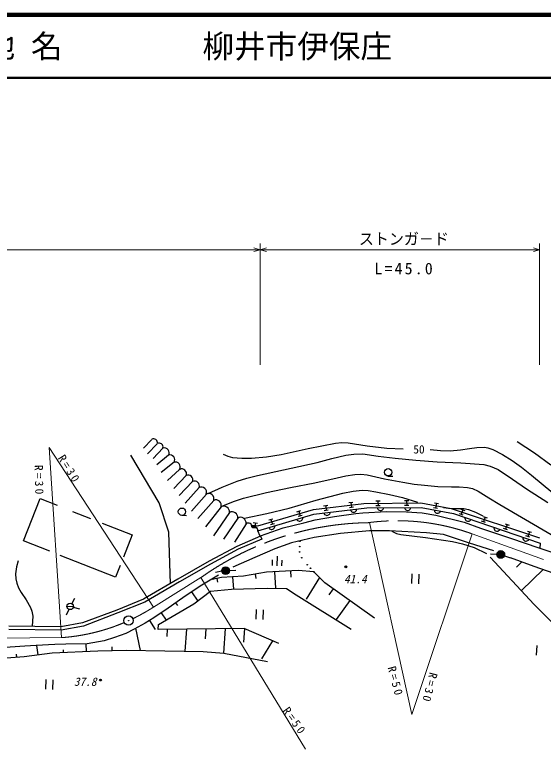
# Model space of a CAD drawing. Units: millimetres, scale not verified. Extents: x 40000 to 680000, y 20000 to 380000.
# Drawn here: x 375308 to 458977, y 263840 to 380000 of the extents above; entities that cross this region are included whole.
import ezdxf
from ezdxf.enums import TextEntityAlignment as Align

# ---------------------------------------------------------------- set-up
doc = ezdxf.new("R2010")
doc.units = ezdxf.units.MM
doc.header["$LTSCALE"] = 1000
doc.linetypes.add('CHAIN', pattern=[18.5, 12, -1.5, 3.5, -1.5])
for name, color, linetype, lineweight in [('M-BGD', 7, 'Continuous', 25), ('M-BMK', 2, 'CHAIN', 13), ('M-BMK-SRVR', 3, 'Continuous', 25), ('M-STR-HTXT', 7, 'Continuous', 13), ('M-TTL', 2, 'Continuous', 140), ('M-TTL-LINE', 7, 'Continuous', 50)]:
    doc.layers.add(name, color=color, linetype=linetype, lineweight=lineweight)
doc.layers.add('M-TTL-TXT', color=7, linetype='Continuous')
doc.styles.add('ＭＳ ゴシック', font='')
doc.styles.get('ＭＳ ゴシック').set_extended_font_data('MS Gothic')

msp = doc.modelspace()

# ---------------------------------------------------------------- linework, layer by layer
at = {"layer": 'M-BGD'}
for p, q in [((396995, 312851), (395679, 311479)), ((454860, 312510), (457561, 310700)), ((397884, 312167), (396320, 310568)), ((398773, 311483), (397207, 309849)), ((417494, 310438), (421767, 311389)), ((421767, 311389), (426097, 312247)), ((426097, 312247), (427091, 312332)), ((427091, 312332), (428108, 312303)), ((428108, 312303), (431120, 311840)), ((431120, 311840), (434221, 311478)), ((434221, 311478), (436801, 311340)), ((445865, 311187), (447270, 311402)), ((447270, 311402), (448429, 311568)), ((448429, 311568), (449653, 311607)), ((449653, 311607), (450215, 311515)), ((450215, 311515), (450978, 311244)), ((398159, 302816), (393668, 310370)), ((399655, 310357), (397809, 308804)), ((408280, 310484), (409036, 310179)), ((409036, 310179), (409782, 309990)), ((415174, 310092), (417494, 310438)), ((425508, 309843), (427709, 310351)), ((427709, 310351), (428996, 310504)), ((428996, 310504), (430417, 310543)), ((430417, 310543), (432838, 310181)), ((432838, 310181), (435518, 309891)), ((441088, 311230), (442707, 311081)), ((442707, 311081), (444245, 311054)), ((444245, 311054), (445865, 311187)), ((450978, 311244), (452504, 310453)), ((452504, 310453), (454072, 309521)), ((457561, 310700), (460179, 308815)), ((400536, 309231), (398474, 307617)), ((409782, 309990), (411275, 309861)), ((411275, 309861), (412811, 309859)), ((412811, 309859), (415174, 310092)), ((413720, 307126), (423165, 309191)), ((423165, 309191), (425508, 309843)), ((435518, 309891), (438800, 309535)), ((438800, 309535), (442160, 309274)), ((442160, 309274), (445921, 309132)), ((445921, 309132), (449546, 308878)), ((454072, 309521), (455518, 308474)), ((401417, 308105), (399493, 306346)), ((449546, 308878), (450540, 308589)), ((450540, 308589), (451836, 308058)), ((451836, 308058), (454125, 306580)), ((455518, 308474), (457094, 307193)), ((402442, 307143), (400493, 305068)), ((410509, 306221), (412057, 306716)), ((412057, 306716), (413720, 307126)), ((422793, 305977), (426371, 306774)), ((426371, 306774), (427726, 307104)), ((427726, 307104), (429134, 307317)), ((429134, 307317), (430103, 307336)), ((430103, 307336), (431116, 307238)), ((431116, 307238), (433842, 306617)), ((434390, 307050), (435151, 307017)), ((457094, 307193), (460477, 304393)), ((403466, 306181), (401368, 303947)), ((408161, 305287), (410509, 306221)), ((418941, 305234), (422793, 305977)), ((433842, 306617), (436725, 306089)), ((436725, 306089), (438525, 305767)), ((438525, 305767), (440185, 305582)), ((440185, 305582), (442281, 305401)), ((454125, 306580), (456327, 305030)), ((404491, 305219), (402279, 302779)), ((405937, 304285), (408161, 305287)), ((411527, 303574), (415165, 304442)), ((415165, 304442), (418941, 305234)), ((427266, 304332), (428864, 304657)), ((428864, 304657), (430311, 304838)), ((430311, 304838), (431270, 304778)), ((431270, 304778), (432460, 304578)), ((432460, 304578), (434653, 304156)), ((442281, 305401), (444456, 305318)), ((444456, 305318), (445680, 305341)), ((445680, 305341), (446969, 305253)), ((446969, 305253), (447757, 305054)), ((447757, 305054), (448664, 304682)), ((448664, 304682), (450351, 303581)), ((456327, 305030), (459702, 302852)), ((376709, 296786), (379336, 303477)), ((379336, 303477), (382015, 302425)), ((405649, 304206), (403279, 301497)), ((406807, 303193), (404293, 300319)), ((409921, 303032), (411527, 303574)), ((418740, 301996), (423035, 303230)), ((423035, 303230), (427266, 304332)), ((434653, 304156), (436672, 303661)), ((436672, 303661), (439083, 302915)), ((437020, 303179), (437670, 303185)), ((437345, 303182), (437352, 302369)), ((450351, 303581), (452092, 302567)), ((399715, 298162), (398159, 302816)), ((407965, 302180), (405509, 298995)), ((408229, 302336), (409921, 303032)), ((422588, 301759), (430548, 302718)), ((422633, 301000), (431063, 302023)), ((424207, 302364), (424852, 302441)), ((424529, 302402), (424627, 301596)), ((428187, 302843), (428832, 302921)), ((428929, 302114), (428284, 302036)), ((428509, 302882), (428607, 302075)), ((430548, 302718), (439615, 302795)), ((431063, 302023), (439663, 302060)), ((432486, 303141), (433136, 303146)), ((433143, 302334), (432493, 302328)), ((432705, 302030), (432746, 301908)), ((432811, 303144), (432818, 302331)), ((433681, 301912), (433721, 302035)), ((437005, 302049), (437047, 301927)), ((437677, 302372), (437027, 302367)), ((437981, 301931), (438021, 302053)), ((439615, 302795), (444366, 301911)), ((439663, 302060), (444764, 301117)), ((441745, 302812), (442384, 302693)), ((442065, 302752), (441916, 301954)), ((443180, 302084), (444391, 301941)), ((452092, 302567), (460200, 297791)), ((384481, 301457), (387320, 300342)), ((409287, 301285), (406791, 297598)), ((411662, 300372), (415239, 301139)), ((413771, 298379), (422633, 301000)), ((413785, 299166), (422588, 301759)), ((415239, 301139), (418740, 301996)), ((419961, 301409), (420584, 301593)), ((420272, 301501), (420502, 300721)), ((424236, 301195), (424291, 301079)), ((424291, 301079), (424364, 300985)), ((424949, 301635), (424304, 301557)), ((424364, 300985), (424477, 300897)), ((424477, 300897), (424585, 300848)), ((424873, 300842), (424989, 300897)), ((424989, 300897), (425082, 300970)), ((425082, 300970), (425171, 301083)), ((425171, 301083), (425219, 301191)), ((425219, 301191), (425245, 301317)), ((425935, 300636), (429286, 301134)), ((428451, 301706), (428506, 301590)), ((428506, 301590), (428579, 301497)), ((428579, 301497), (428692, 301408)), ((428692, 301408), (428800, 301360)), ((428800, 301360), (428926, 301334)), ((428926, 301334), (429087, 301354)), ((429087, 301354), (429204, 301409)), ((429204, 301409), (429297, 301482)), ((429286, 301134), (430397, 301242)), ((429297, 301482), (429386, 301595)), ((429386, 301595), (429434, 301703)), ((429434, 301703), (429460, 301829)), ((430397, 301242), (434165, 301434)), ((432746, 301908), (432808, 301807)), ((432808, 301807), (432910, 301706)), ((432910, 301706), (433011, 301646)), ((433011, 301646), (433134, 301605)), ((433134, 301605), (433296, 301606)), ((433296, 301606), (433418, 301647)), ((433418, 301647), (433519, 301709)), ((433519, 301709), (433620, 301811)), ((433620, 301811), (433681, 301912)), ((434165, 301434), (437328, 301410)), ((437047, 301927), (437108, 301825)), ((437108, 301825), (437210, 301724)), ((437210, 301724), (437312, 301664)), ((437312, 301664), (437434, 301624)), ((437328, 301410), (439810, 301237)), ((437434, 301624), (437596, 301624)), ((437596, 301624), (437718, 301666)), ((437718, 301666), (437819, 301727)), ((437819, 301727), (437921, 301829)), ((437921, 301829), (437981, 301931)), ((439810, 301237), (441961, 300858)), ((442236, 301894), (441597, 302013)), ((441714, 301681), (441732, 301553)), ((441732, 301553), (441774, 301442)), ((441774, 301442), (441855, 301324)), ((441855, 301324), (441944, 301246)), ((441944, 301246), (442056, 301184)), ((441961, 300858), (446471, 299758)), ((442056, 301184), (442216, 301154)), ((442216, 301154), (442343, 301172)), ((442343, 301172), (442454, 301213)), ((442454, 301213), (442573, 301295)), ((442573, 301295), (442651, 301383)), ((442651, 301383), (442713, 301496)), ((444366, 301911), (458398, 297290)), ((444391, 301941), (445585, 301914)), ((444764, 301117), (458498, 296411)), ((445585, 301914), (446398, 301898)), ((446302, 300846), (445685, 301049)), ((445939, 301821), (446556, 301618)), ((446247, 301720), (445993, 300948)), ((446398, 301898), (447114, 301772)), ((447114, 301772), (448228, 301360)), ((448228, 301360), (449193, 300883)), ((449193, 300883), (449420, 300748)), ((401742, 300844), (402503, 300811)), ((410609, 300390), (408372, 297085)), ((415559, 300112), (416183, 300296)), ((415871, 300204), (416100, 299425)), ((419931, 300201), (420004, 300096)), ((420004, 300096), (420091, 300016)), ((420091, 300016), (420218, 299947)), ((420814, 300813), (420190, 300629)), ((420218, 299947), (420332, 299917)), ((420332, 299917), (420461, 299913)), ((420461, 299913), (420616, 299959)), ((420616, 299959), (420722, 300033)), ((420722, 300033), (420802, 300120)), ((420802, 300120), (420870, 300246)), ((420870, 300246), (420900, 300361)), ((420900, 300361), (420905, 300489)), ((421071, 299672), (422882, 300103)), ((422882, 300103), (425935, 300636)), ((424585, 300848), (424711, 300823)), ((424711, 300823), (424873, 300842)), ((446471, 299758), (449018, 298809)), ((446573, 300497), (446572, 300369)), ((446572, 300369), (446596, 300253)), ((446596, 300253), (446660, 300124)), ((446660, 300124), (446736, 300033)), ((446736, 300033), (446838, 299955)), ((446838, 299955), (446992, 299902)), ((446992, 299902), (447120, 299901)), ((447120, 299901), (447236, 299926)), ((447236, 299926), (447365, 299989)), ((447365, 299989), (447456, 300066)), ((447456, 300066), (447533, 300168)), ((449810, 299691), (449193, 299894)), ((449447, 300666), (450064, 300463)), ((449755, 300564), (449501, 299792)), ((389162, 299618), (393895, 297759)), ((411931, 299494), (410082, 296610)), ((412893, 299297), (413785, 299166)), ((413602, 298782), (412958, 298877)), ((413076, 299681), (413720, 299586)), ((413398, 299633), (413280, 298829)), ((414235, 297575), (417808, 298882)), ((415499, 298891), (415573, 298785)), ((415573, 298785), (415660, 298705)), ((415660, 298705), (415786, 298637)), ((415786, 298637), (415901, 298607)), ((416412, 299516), (415789, 299333)), ((415901, 298607), (416029, 298602)), ((416029, 298602), (416185, 298649)), ((416185, 298649), (416291, 298722)), ((416291, 298722), (416371, 298809)), ((416371, 298809), (416439, 298936)), ((416439, 298936), (416469, 299050)), ((416469, 299050), (416473, 299179)), ((417808, 298882), (421071, 299672)), ((449018, 298809), (453763, 297235)), ((451151, 298928), (451149, 298800)), ((451149, 298800), (451174, 298684)), ((451174, 298684), (451237, 298555)), ((451237, 298555), (451314, 298465)), ((452034, 298497), (452111, 298599)), ((453318, 298535), (452700, 298739)), ((452955, 299511), (453572, 299307)), ((453263, 299409), (453009, 298637)), ((393895, 297759), (392508, 294227)), ((399984, 290006), (399715, 298162)), ((414204, 297536), (410470, 295926)), ((414152, 297544), (413771, 298379)), ((414204, 297536), (414405, 297070)), ((426856, 297982), (422722, 297329)), ((431463, 298393), (426856, 297982)), ((434614, 298369), (431463, 298393)), ((440463, 298064), (434614, 298369)), ((435002, 298325), (435741, 297979)), ((435741, 297979), (436402, 297788)), ((436402, 297788), (440349, 297313)), ((443174, 297782), (440463, 298064)), ((447304, 296421), (443174, 297782)), ((451314, 298465), (451416, 298387)), ((451416, 298387), (451570, 298334)), ((451570, 298334), (451698, 298333)), ((451698, 298333), (451814, 298358)), ((451814, 298358), (451943, 298421)), ((451943, 298421), (452034, 298497)), ((456826, 297380), (456208, 297584)), ((456463, 298355), (457080, 298152)), ((456771, 298254), (456517, 297482)), ((380863, 295155), (376709, 296786)), ((414405, 297070), (410690, 295468)), ((419146, 296487), (416479, 295522)), ((422722, 297329), (419146, 296487)), ((440349, 297313), (444581, 296689)), ((444581, 296689), (446177, 296324)), ((446177, 296324), (448055, 295757)), ((451138, 295202), (447304, 296421)), ((453763, 297235), (458277, 295715)), ((455729, 297360), (455728, 297231)), ((455728, 297231), (455752, 297116)), ((455752, 297116), (455815, 296987)), ((455815, 296987), (455892, 296896)), ((455892, 296896), (455994, 296818)), ((455994, 296818), (456148, 296765)), ((456148, 296765), (456276, 296764)), ((456276, 296764), (456392, 296789)), ((456392, 296789), (456521, 296852)), ((456521, 296852), (456611, 296929)), ((456611, 296929), (456689, 297031)), ((458498, 296411), (458409, 295669)), ((410470, 295926), (406072, 293586)), ((410690, 295468), (406318, 293141)), ((416479, 295522), (413296, 294165)), ((448055, 295757), (449986, 294803)), ((458277, 295715), (464261, 293645)), ((391268, 291069), (382513, 294507)), ((413296, 294165), (409858, 292653)), ((416861, 294386), (416796, 292864)), ((450590, 294214), (457548, 286749)), ((451629, 294658), (450614, 294688)), ((452815, 294442), (453776, 294113)), ((457517, 292745), (453774, 294122)), ((375871, 293654), (375608, 292672)), ((391985, 292895), (391268, 291069)), ((406072, 293586), (401148, 290762)), ((406318, 293141), (401402, 290323)), ((416074, 293809), (416035, 292896)), ((417596, 293744), (417557, 292831)), ((455546, 293427), (454722, 292626)), ((466372, 289685), (457517, 292745)), ((375608, 292672), (375455, 291608)), ((375455, 291608), (375484, 290791)), ((408078, 291982), (407080, 291794)), ((409286, 292116), (410301, 292152)), ((415158, 291829), (411529, 291233)), ((420202, 292139), (415158, 291829)), ((416419, 291907), (416578, 289323)), ((418941, 292062), (419002, 291069)), ((422668, 291883), (420202, 292139)), ((424396, 290158), (422668, 291883)), ((438189, 291598), (438124, 290076)), ((458937, 292254), (455516, 288930)), ((375484, 290791), (375626, 290111)), ((401148, 290762), (395703, 287582)), ((407548, 291392), (404680, 289640)), ((408066, 291006), (406551, 290695)), ((407309, 290851), (407425, 290282)), ((411529, 291233), (408066, 291006)), ((409798, 291120), (409927, 289148)), ((413344, 291531), (413454, 290858)), ((423532, 291021), (421425, 287574)), ((439281, 290026), (439346, 291548)), ((375626, 290111), (375924, 289360)), ((375924, 289360), (376327, 288647)), ((401402, 290323), (395927, 287125)), ((404680, 289640), (401940, 287816)), ((409638, 289137), (415277, 289346)), ((415277, 289346), (418353, 289290)), ((418353, 289290), (419885, 288249)), ((432265, 284566), (424396, 290158)), ((376327, 288647), (377144, 287469)), ((403310, 288728), (404272, 287282)), ((403684, 286839), (406321, 288828)), ((406321, 288828), (409638, 289137)), ((419885, 288249), (428588, 282847)), ((425708, 289226), (425029, 288270)), ((377144, 287469), (377830, 286282)), ((384342, 286869), (384845, 287751)), ((395703, 287582), (391458, 285867)), ((395927, 287125), (391643, 285395)), ((401940, 287816), (399613, 286178)), ((400777, 286997), (401055, 286602)), ((428331, 287362), (426183, 284340)), ((377830, 286282), (378029, 285704)), ((383876, 285967), (383447, 285047)), ((383583, 286449), (384598, 286406)), ((384582, 286299), (385564, 286041)), ((391458, 285867), (386062, 283823)), ((399613, 286178), (397333, 284622)), ((398063, 283551), (403684, 286839)), ((413546, 285955), (413481, 284433)), ((414638, 284383), (414703, 285905)), ((457548, 286749), (468115, 276104)), ((378029, 285704), (378167, 284898)), ((378167, 284898), (378065, 283325)), ((391643, 285395), (386197, 283331)), ((397333, 284622), (395978, 283812)), ((398473, 285400), (399258, 284250)), ((386062, 283823), (382623, 283211)), ((395978, 283812), (394236, 282862)), ((396655, 284217), (397521, 282771)), ((398031, 282801), (398063, 283551)), ((382665, 282703), (374396, 282788)), ((382623, 283211), (374402, 283296)), ((386197, 283331), (382665, 282703)), ((394236, 282862), (392887, 282173)), ((394432, 282992), (395190, 279459)), ((411653, 282964), (398031, 282801)), ((399457, 282818), (399373, 281660)), ((402510, 282855), (402258, 279358)), ((405563, 282891), (405448, 281296)), ((408616, 282928), (408337, 279056)), ((411668, 282957), (411512, 280789)), ((417121, 280596), (411653, 282964)), ((391122, 281519), (389453, 281000)), ((392887, 282173), (391122, 281519)), ((376905, 280130), (373039, 279878)), ((378723, 280243), (376905, 280130)), ((381665, 280412), (378723, 280243)), ((379027, 278787), (378836, 280249)), ((383421, 280459), (381665, 280412)), ((386758, 280525), (383421, 280459)), ((386668, 279316), (386615, 280522)), ((389453, 281000), (386758, 280525)), ((390739, 279443), (390727, 280038)), ((416121, 280977), (414397, 278156)), ((457925, 280243), (457860, 278721)), ((375626, 278415), (375592, 278902)), ((376798, 278497), (381255, 279078)), ((381255, 279078), (388473, 279396)), ((383060, 279157), (383043, 279544)), ((388473, 279396), (393005, 279491)), ((393005, 279491), (405121, 279317)), ((405121, 279317), (408431, 279052)), ((408431, 279052), (415326, 277703)), ((372111, 278168), (376798, 278497)), ((380240, 274861), (380175, 273339)), ((381331, 273290), (381396, 274812))]:
    msp.add_line(p, q, dxfattribs=at)
for centre, radius in [((434422, 307642), 579), ((401781, 301414), 579), ((420444, 296752), 50.8), ((420408, 295053), 50.8), ((420429, 295890), 50.8), ((452247, 294647), 609), ((452247, 294647), 536), ((452247, 294647), 463), ((420744, 294139), 50.8), ((452247, 294647), 390), ((452247, 294647), 317), ((452247, 294647), 244), ((452247, 294647), 171), ((452247, 294647), 97.5), ((452247, 294647), 24.4), ((421616, 293034), 50.8), ((427725, 292712), 152), ((427725, 292712), 91.4), ((427725, 292712), 30.5), ((408687, 292086), 609), ((408687, 292086), 536), ((408687, 292086), 463), ((408687, 292086), 390), ((408687, 292086), 317), ((408687, 292086), 244), ((408687, 292086), 171), ((408687, 292086), 97.5), ((408687, 292086), 24.4), ((422132, 292473), 50.8), ((422679, 291893), 50.8), ((384087, 286439), 508), ((388910, 274795), 152), ((388910, 274795), 91.4), ((388910, 274795), 30.5)]:
    msp.add_circle(centre, radius, dxfattribs=at)
for centre, radius, start, end in [((397303, 312329), 608, 345.03845, 119.79877), ((398186, 311642), 608, 345.03845, 119.79877), ((398989, 310729), 774, 330.67548, 105.43579), ((399862, 309624), 774, 330.67548, 105.43579), ((400740, 308493), 774, 330.67548, 105.43579), ((401736, 307416), 761, 339.42108, 114.1814), ((402760, 306448), 761, 339.42108, 114.1814), ((403783, 305481), 761, 339.42108, 114.1814), ((404843, 304469), 837, 341.97247, 115.68176), ((406007, 303455), 837, 341.97247, 115.68176), ((407171, 302441), 837, 341.97247, 115.68176), ((408416, 301419), 881, 350.96844, 120.81567), ((409737, 300518), 881, 350.96844, 120.81567), ((411052, 299642), 881, 350.96844, 120.81567), ((412282, 299033), 583, 351.39813, 126.15839), ((413192, 298457), 583, 351.39813, 126.15839)]:
    msp.add_arc(centre, radius, start, end, dxfattribs=at)
at = {"layer": 'M-BMK'}
for p, q in [((447711, 297893), (465906, 291423)), ((397262, 286323), (404756, 290984)), ((382711, 281510), (359224, 281230))]:
    msp.add_line(p, q, dxfattribs=at)
for centre, radius, start, end in [((435871, 265212), 34771, 70.08337, 97.2879), ((432028, 252640), 47044, 90.69748, 125.43051), ((380561, 312373), 30951, 295.76453, 302.63562), ((380561, 312373), 30950, 273.966, 292.94409)]:
    msp.add_arc(centre, radius, start, end, dxfattribs=at)
at = {"layer": 'M-BMK-SRVR'}
for radius in [746, 22.5]:
    msp.add_circle((393334, 284193), radius, dxfattribs=at)
at = {"layer": 'M-STR-HTXT'}
for p, q in [((327042, 342825), (414152, 342825)), ((414152, 343825), (414152, 324639)), ((414152, 342825), (458398, 342825)), ((458398, 343825), (458398, 324639)), ((397262, 286323), (380788, 311588)), ((380788, 311588), (382711, 281511)), ((431456, 299692), (438170, 269342)), ((438170, 269342), (447711, 297893)), ((404756, 290984), (421319, 263840))]:
    msp.add_line(p, q, dxfattribs=at)
for points in [[(413152, 343113), (414152, 342825), (413152, 342540)], [(415152, 342538), (414152, 342825), (415152, 343110)], [(457398, 343113), (458398, 342825), (457398, 342540)]]:
    msp.add_lwpolyline(points, dxfattribs=at)
at = {"layer": 'M-TTL'}
msp.add_line((680000, 380000), (40000, 380000), dxfattribs=at)
at = {"layer": 'M-TTL-LINE'}
msp.add_line((40000, 370000), (680000, 370000), dxfattribs=at)

# ---------------------------------------------------------------- texts
at = {"layer": 'M-BGD', "style": 'ＭＳ ゴシック'}
msp.add_text('50', height=1320, dxfattribs=at).set_placement((438397, 310214), align=Align.BOTTOM_LEFT)
at = {"layer": 'M-BGD', "style": 'ＭＳ ゴシック', "oblique": 15}
for s, p in [('41.4', (427413, 289710)), ('37.8', (384672, 273476))]:
    msp.add_text(s, height=1320, dxfattribs=at).set_placement(p, align=Align.BOTTOM_LEFT)
at = {"layer": 'M-STR-HTXT', "style": 'ＭＳ ゴシック', "width": 0.95}
msp.add_text('ストンガ－ド', height=1833, dxfattribs=at).set_placement((429781, 343083), align=Align.BOTTOM_LEFT)
at = {"layer": 'M-STR-HTXT', "insert": (432244, 338914), "char_height": 1833, "attachment_point": 7, "style": 'ＭＳ ゴシック'}
msp.add_mtext('\\T1.28;L=45.0', dxfattribs=at)
at = {"layer": 'M-STR-HTXT', "char_height": 1320, "attachment_point": 7, "style": 'ＭＳ ゴシック'}
for s, insert, rotation in [('\\T1.39;R=30', (382068, 309882), 302), ('\\T1.39;R=30', (378435, 308788), 271.5), ('\\T1.39;R=50', (434301, 276777), 284.7), ('\\T1.39;R=30', (440969, 276111), 255.5), ('\\T1.39;R=50', (417630, 269919), 305.5)]:
    msp.add_mtext(s, dxfattribs=dict(at, insert=insert, rotation=rotation))
at = {"layer": 'M-TTL-TXT', "style": 'ＭＳ ゴシック'}
for s, p in [('地 名', (370380, 375000)), ('柳井市伊保庄', (405024, 375000))]:
    msp.add_text(s, height=3666, dxfattribs=at).set_placement(p, align=Align.MIDDLE_LEFT)

doc.saveas('drawing.dxf')
